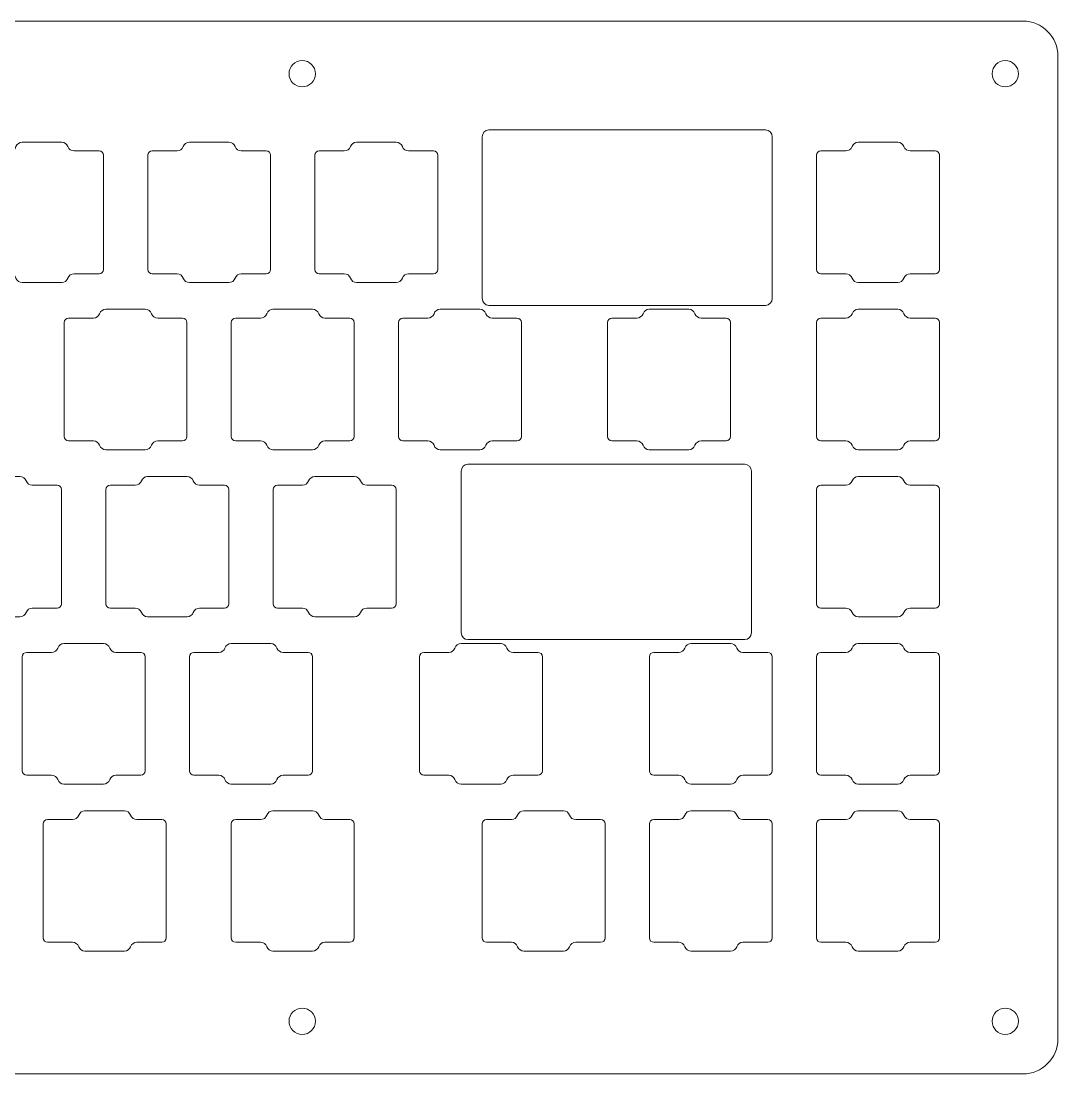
# Model space of a CAD drawing. Header units: inches. Extents: x -33 to 93, y -21 to 51.
# Drawn here: x -3.89 to 7.92, y 8.87 to 20.87 of the extents above; entities that cross this region are included whole.
import ezdxf

# ---------------------------------------------------------------- set-up
doc = ezdxf.new("R2010")
doc.units = ezdxf.units.IN
doc.header["$MEASUREMENT"] = 0
doc.layers.add('Layer 1', color=7, linetype='Continuous')

# ---------------------------------------------------------------- blocks, each defined once
blk = doc.blocks.new('block 413')
at = {"layer": 'Layer 1', "lineweight": 0}
blk.add_open_spline([(7.522, 20.867), (7.743, 20.867), (7.922, 20.688), (7.922, 20.467), (7.922, 20.467), (7.922, 9.268), (7.922, 9.268), (7.922, 9.047), (7.743, 8.868), (7.522, 8.868), (7.522, 8.868), (-32.926, 8.868), (-32.926, 8.868), (-33.146, 8.868), (-33.326, 9.047), (-33.326, 9.268), (-33.326, 9.268), (-33.326, 20.467), (-33.326, 20.467), (-33.326, 20.688), (-33.146, 20.867), (-32.926, 20.867), (-32.926, 20.867), (-13.502, 20.867), (-13.502, 20.867), (-13.447, 20.867), (-13.402, 20.822), (-13.402, 20.767), (-13.402, 20.767), (-13.402, 19.867), (-13.402, 19.867), (-13.402, 19.812), (-13.357, 19.767), (-13.302, 19.767), (-13.302, 19.767), (-12.102, 19.767), (-12.102, 19.767), (-12.047, 19.767), (-12.002, 19.812), (-12.002, 19.867), (-12.002, 19.867), (-12.002, 20.767), (-12.002, 20.767), (-12.002, 20.822), (-11.957, 20.867), (-11.902, 20.867), (-11.902, 20.867), (7.522, 20.867), (7.522, 20.867)], degree=3, knots=[0, 0, 0, 0, 1, 1, 1, 2, 2, 2, 3, 3, 3, 4, 4, 4, 5, 5, 5, 6, 6, 6, 7, 7, 7, 8, 8, 8, 9, 9, 9, 10, 10, 10, 11, 11, 11, 12, 12, 12, 13, 13, 13, 14, 14, 14, 15, 15, 15, 16, 16, 16, 16], dxfattribs=at)
blk = doc.blocks.new('block 422')
at = {"layer": 'Layer 1', "lineweight": 0}
blk.add_open_spline([(-0.538, 9.468), (-0.538, 9.55), (-0.605, 9.618), (-0.688, 9.618), (-0.77, 9.618), (-0.838, 9.55), (-0.838, 9.468), (-0.838, 9.385), (-0.77, 9.318), (-0.688, 9.318), (-0.605, 9.318), (-0.538, 9.385), (-0.538, 9.468), (-0.538, 9.468), (-0.538, 9.468), (-0.538, 9.468)], degree=3, knots=[0, 0, 0, 0, 1, 1, 1, 2, 2, 2, 3, 3, 3, 4, 4, 4, 5, 5, 5, 5], dxfattribs=at)
blk = doc.blocks.new('block 423')
at = {"layer": 'Layer 1', "lineweight": 0}
blk.add_open_spline([(7.472, 9.468), (7.472, 9.55), (7.405, 9.618), (7.322, 9.618), (7.239, 9.618), (7.172, 9.55), (7.172, 9.468), (7.172, 9.385), (7.239, 9.318), (7.322, 9.318), (7.405, 9.318), (7.472, 9.385), (7.472, 9.468), (7.472, 9.468), (7.472, 9.468), (7.472, 9.468)], degree=3, knots=[0, 0, 0, 0, 1, 1, 1, 2, 2, 2, 3, 3, 3, 4, 4, 4, 5, 5, 5, 5], dxfattribs=at)
blk = doc.blocks.new('block 424')
at = {"layer": 'Layer 1', "lineweight": 0}
blk.add_open_spline([(7.472, 20.267), (7.472, 20.35), (7.405, 20.417), (7.322, 20.417), (7.239, 20.417), (7.172, 20.35), (7.172, 20.267), (7.172, 20.184), (7.239, 20.117), (7.322, 20.117), (7.405, 20.117), (7.472, 20.184), (7.472, 20.267), (7.472, 20.267), (7.472, 20.267), (7.472, 20.267)], degree=3, knots=[0, 0, 0, 0, 1, 1, 1, 2, 2, 2, 3, 3, 3, 4, 4, 4, 5, 5, 5, 5], dxfattribs=at)
blk = doc.blocks.new('block 425')
at = {"layer": 'Layer 1', "lineweight": 0}
blk.add_open_spline([(-0.538, 20.267), (-0.538, 20.35), (-0.605, 20.417), (-0.688, 20.417), (-0.77, 20.417), (-0.838, 20.35), (-0.838, 20.267), (-0.838, 20.184), (-0.77, 20.117), (-0.688, 20.117), (-0.605, 20.117), (-0.538, 20.184), (-0.538, 20.267), (-0.538, 20.267), (-0.538, 20.267), (-0.538, 20.267)], degree=3, knots=[0, 0, 0, 0, 1, 1, 1, 2, 2, 2, 3, 3, 3, 4, 4, 4, 5, 5, 5, 5], dxfattribs=at)
blk = doc.blocks.new('block 438')
at = {"layer": 'Layer 1', "lineweight": 0}
blk.add_open_spline([(-3.428, 17.887), (-3.396, 17.887), (-3.368, 17.907), (-3.357, 17.937), (-3.347, 17.967), (-3.318, 17.987), (-3.287, 17.987), (-3.287, 17.987), (-3.003, 17.987), (-3.003, 17.987), (-2.975, 17.987), (-2.953, 18.01), (-2.953, 18.037), (-2.953, 18.037), (-2.953, 19.337), (-2.953, 19.337), (-2.953, 19.365), (-2.975, 19.387), (-3.003, 19.387), (-3.003, 19.387), (-3.287, 19.387), (-3.287, 19.387), (-3.318, 19.387), (-3.347, 19.407), (-3.357, 19.437), (-3.368, 19.467), (-3.396, 19.487), (-3.428, 19.487), (-3.428, 19.487), (-3.878, 19.487), (-3.878, 19.487), (-3.91, 19.487), (-3.938, 19.467), (-3.949, 19.437), (-3.959, 19.407), (-3.988, 19.387), (-4.019, 19.387), (-4.019, 19.387), (-4.303, 19.387), (-4.303, 19.387), (-4.331, 19.387), (-4.353, 19.365), (-4.353, 19.337), (-4.353, 19.337), (-4.353, 18.037), (-4.353, 18.037), (-4.353, 18.01), (-4.331, 17.987), (-4.303, 17.987), (-4.303, 17.987), (-4.019, 17.987), (-4.019, 17.987), (-3.988, 17.987), (-3.959, 17.967), (-3.949, 17.937), (-3.938, 17.907), (-3.91, 17.887), (-3.878, 17.887), (-3.878, 17.887), (-3.428, 17.887), (-3.428, 17.887)], degree=3, knots=[0, 0, 0, 0, 1, 1, 1, 2, 2, 2, 3, 3, 3, 4, 4, 4, 5, 5, 5, 6, 6, 6, 7, 7, 7, 8, 8, 8, 9, 9, 9, 10, 10, 10, 11, 11, 11, 12, 12, 12, 13, 13, 13, 14, 14, 14, 15, 15, 15, 16, 16, 16, 17, 17, 17, 18, 18, 18, 19, 19, 19, 20, 20, 20, 20], dxfattribs=at)
blk = doc.blocks.new('block 446')
at = {"layer": 'Layer 1', "lineweight": 0}
blk.add_open_spline([(-3.904, 14.077), (-3.872, 14.077), (-3.844, 14.097), (-3.834, 14.127), (-3.823, 14.157), (-3.795, 14.177), (-3.763, 14.177), (-3.763, 14.177), (-3.479, 14.177), (-3.479, 14.177), (-3.452, 14.177), (-3.429, 14.2), (-3.429, 14.227), (-3.429, 14.227), (-3.429, 15.527), (-3.429, 15.527), (-3.429, 15.555), (-3.452, 15.577), (-3.479, 15.577), (-3.479, 15.577), (-3.763, 15.577), (-3.763, 15.577), (-3.795, 15.577), (-3.823, 15.597), (-3.834, 15.627), (-3.844, 15.657), (-3.872, 15.677), (-3.904, 15.677), (-3.904, 15.677), (-4.354, 15.677), (-4.354, 15.677), (-4.386, 15.677), (-4.414, 15.657), (-4.425, 15.627), (-4.436, 15.597), (-4.464, 15.577), (-4.496, 15.577), (-4.496, 15.577), (-4.779, 15.577), (-4.779, 15.577), (-4.807, 15.577), (-4.829, 15.555), (-4.829, 15.527), (-4.829, 15.527), (-4.829, 14.227), (-4.829, 14.227), (-4.829, 14.2), (-4.807, 14.177), (-4.779, 14.177), (-4.779, 14.177), (-4.496, 14.177), (-4.496, 14.177), (-4.464, 14.177), (-4.436, 14.157), (-4.425, 14.127), (-4.414, 14.097), (-4.386, 14.077), (-4.354, 14.077), (-4.354, 14.077), (-3.904, 14.077), (-3.904, 14.077)], degree=3, knots=[0, 0, 0, 0, 1, 1, 1, 2, 2, 2, 3, 3, 3, 4, 4, 4, 5, 5, 5, 6, 6, 6, 7, 7, 7, 8, 8, 8, 9, 9, 9, 10, 10, 10, 11, 11, 11, 12, 12, 12, 13, 13, 13, 14, 14, 14, 15, 15, 15, 16, 16, 16, 17, 17, 17, 18, 18, 18, 19, 19, 19, 20, 20, 20, 20], dxfattribs=at)
blk = doc.blocks.new('block 450')
at = {"layer": 'Layer 1', "lineweight": 0}
blk.add_open_spline([(-2.952, 12.172), (-2.92, 12.172), (-2.892, 12.192), (-2.881, 12.222), (-2.87, 12.252), (-2.842, 12.272), (-2.81, 12.272), (-2.81, 12.272), (-2.527, 12.272), (-2.527, 12.272), (-2.499, 12.272), (-2.477, 12.295), (-2.477, 12.322), (-2.477, 12.322), (-2.477, 13.622), (-2.477, 13.622), (-2.477, 13.65), (-2.499, 13.672), (-2.527, 13.672), (-2.527, 13.672), (-2.81, 13.672), (-2.81, 13.672), (-2.842, 13.672), (-2.87, 13.692), (-2.881, 13.722), (-2.892, 13.752), (-2.92, 13.772), (-2.952, 13.772), (-2.952, 13.772), (-3.402, 13.772), (-3.402, 13.772), (-3.434, 13.772), (-3.462, 13.752), (-3.473, 13.722), (-3.483, 13.692), (-3.511, 13.672), (-3.543, 13.672), (-3.543, 13.672), (-3.827, 13.672), (-3.827, 13.672), (-3.854, 13.672), (-3.877, 13.65), (-3.877, 13.622), (-3.877, 13.622), (-3.877, 12.322), (-3.877, 12.322), (-3.877, 12.295), (-3.854, 12.272), (-3.827, 12.272), (-3.827, 12.272), (-3.543, 12.272), (-3.543, 12.272), (-3.511, 12.272), (-3.483, 12.252), (-3.473, 12.222), (-3.462, 12.192), (-3.434, 12.172), (-3.402, 12.172), (-3.402, 12.172), (-2.952, 12.172), (-2.952, 12.172)], degree=3, knots=[0, 0, 0, 0, 1, 1, 1, 2, 2, 2, 3, 3, 3, 4, 4, 4, 5, 5, 5, 6, 6, 6, 7, 7, 7, 8, 8, 8, 9, 9, 9, 10, 10, 10, 11, 11, 11, 12, 12, 12, 13, 13, 13, 14, 14, 14, 15, 15, 15, 16, 16, 16, 17, 17, 17, 18, 18, 18, 19, 19, 19, 20, 20, 20, 20], dxfattribs=at)
blk = doc.blocks.new('block 453')
at = {"layer": 'Layer 1', "lineweight": 0}
blk.add_open_spline([(1.199, 13.817), (1.157, 13.817), (1.124, 13.853), (1.124, 13.898), (1.124, 13.898), (1.124, 15.736), (1.124, 15.736), (1.124, 15.781), (1.157, 15.817), (1.199, 15.817), (1.199, 15.817), (4.354, 15.817), (4.354, 15.817), (4.395, 15.817), (4.429, 15.781), (4.429, 15.736), (4.429, 15.736), (4.429, 13.898), (4.429, 13.898), (4.429, 13.853), (4.395, 13.817), (4.354, 13.817), (4.354, 13.817), (1.199, 13.817), (1.199, 13.817)], degree=3, knots=[0, 0, 0, 0, 1, 1, 1, 2, 2, 2, 3, 3, 3, 4, 4, 4, 5, 5, 5, 6, 6, 6, 7, 7, 7, 8, 8, 8, 8], dxfattribs=at)
blk = doc.blocks.new('block 454')
at = {"layer": 'Layer 1', "lineweight": 0}
blk.add_open_spline([(1.437, 17.627), (1.396, 17.627), (1.362, 17.663), (1.362, 17.708), (1.362, 17.708), (1.362, 19.546), (1.362, 19.546), (1.362, 19.591), (1.396, 19.627), (1.437, 19.627), (1.437, 19.627), (4.592, 19.627), (4.592, 19.627), (4.633, 19.627), (4.667, 19.591), (4.667, 19.546), (4.667, 19.546), (4.667, 17.708), (4.667, 17.708), (4.667, 17.663), (4.633, 17.627), (4.592, 17.627), (4.592, 17.627), (1.437, 17.627), (1.437, 17.627)], degree=3, knots=[0, 0, 0, 0, 1, 1, 1, 2, 2, 2, 3, 3, 3, 4, 4, 4, 5, 5, 5, 6, 6, 6, 7, 7, 7, 8, 8, 8, 8], dxfattribs=at)
blk = doc.blocks.new('block 408')
at = {"layer": 'Layer 1', "lineweight": 0}
for points in [[(-1.523, 17.887), (-1.491, 17.887), (-1.463, 17.907), (-1.452, 17.937), (-1.442, 17.967), (-1.413, 17.987), (-1.382, 17.987), (-1.382, 17.987), (-1.098, 17.987), (-1.098, 17.987), (-1.07, 17.987), (-1.048, 18.01), (-1.048, 18.037), (-1.048, 18.037), (-1.048, 19.337), (-1.048, 19.337), (-1.048, 19.365), (-1.07, 19.387), (-1.098, 19.387), (-1.098, 19.387), (-1.382, 19.387), (-1.382, 19.387), (-1.413, 19.387), (-1.442, 19.407), (-1.452, 19.437), (-1.463, 19.467), (-1.491, 19.487), (-1.523, 19.487), (-1.523, 19.487), (-1.973, 19.487), (-1.973, 19.487), (-2.005, 19.487), (-2.033, 19.467), (-2.044, 19.437), (-2.054, 19.407), (-2.083, 19.387), (-2.114, 19.387), (-2.114, 19.387), (-2.398, 19.387), (-2.398, 19.387), (-2.426, 19.387), (-2.448, 19.365), (-2.448, 19.337), (-2.448, 19.337), (-2.448, 18.037), (-2.448, 18.037), (-2.448, 18.01), (-2.426, 17.987), (-2.398, 17.987), (-2.398, 17.987), (-2.114, 17.987), (-2.114, 17.987), (-2.083, 17.987), (-2.054, 17.967), (-2.044, 17.937), (-2.033, 17.907), (-2.005, 17.887), (-1.973, 17.887), (-1.973, 17.887), (-1.523, 17.887), (-1.523, 17.887)], [(0.382, 17.887), (0.414, 17.887), (0.442, 17.907), (0.453, 17.937), (0.463, 17.967), (0.492, 17.987), (0.523, 17.987), (0.523, 17.987), (0.807, 17.987), (0.807, 17.987), (0.835, 17.987), (0.857, 18.01), (0.857, 18.037), (0.857, 18.037), (0.857, 19.337), (0.857, 19.337), (0.857, 19.365), (0.835, 19.387), (0.807, 19.387), (0.807, 19.387), (0.523, 19.387), (0.523, 19.387), (0.492, 19.387), (0.463, 19.407), (0.453, 19.437), (0.442, 19.467), (0.414, 19.487), (0.382, 19.487), (0.382, 19.487), (-0.068, 19.487), (-0.068, 19.487), (-0.1, 19.487), (-0.128, 19.467), (-0.139, 19.437), (-0.149, 19.407), (-0.178, 19.387), (-0.209, 19.387), (-0.209, 19.387), (-0.493, 19.387), (-0.493, 19.387), (-0.521, 19.387), (-0.543, 19.365), (-0.543, 19.337), (-0.543, 19.337), (-0.543, 18.037), (-0.543, 18.037), (-0.543, 18.01), (-0.521, 17.987), (-0.493, 17.987), (-0.493, 17.987), (-0.209, 17.987), (-0.209, 17.987), (-0.178, 17.987), (-0.149, 17.967), (-0.139, 17.937), (-0.128, 17.907), (-0.1, 17.887), (-0.068, 17.887), (-0.068, 17.887), (0.382, 17.887), (0.382, 17.887)], [(6.097, 17.887), (6.129, 17.887), (6.157, 17.907), (6.168, 17.937), (6.178, 17.967), (6.207, 17.987), (6.238, 17.987), (6.238, 17.987), (6.522, 17.987), (6.522, 17.987), (6.55, 17.987), (6.572, 18.01), (6.572, 18.037), (6.572, 18.037), (6.572, 19.337), (6.572, 19.337), (6.572, 19.365), (6.55, 19.387), (6.522, 19.387), (6.522, 19.387), (6.238, 19.387), (6.238, 19.387), (6.207, 19.387), (6.178, 19.407), (6.168, 19.437), (6.157, 19.467), (6.129, 19.487), (6.097, 19.487), (6.097, 19.487), (5.647, 19.487), (5.647, 19.487), (5.615, 19.487), (5.587, 19.467), (5.576, 19.437), (5.566, 19.407), (5.537, 19.387), (5.506, 19.387), (5.506, 19.387), (5.222, 19.387), (5.222, 19.387), (5.194, 19.387), (5.172, 19.365), (5.172, 19.337), (5.172, 19.337), (5.172, 18.037), (5.172, 18.037), (5.172, 18.01), (5.194, 17.987), (5.222, 17.987), (5.222, 17.987), (5.506, 17.987), (5.506, 17.987), (5.537, 17.987), (5.566, 17.967), (5.576, 17.937), (5.587, 17.907), (5.615, 17.887), (5.647, 17.887), (5.647, 17.887), (6.097, 17.887), (6.097, 17.887)], [(-2.476, 15.982), (-2.444, 15.982), (-2.415, 16.002), (-2.405, 16.032), (-2.394, 16.062), (-2.366, 16.082), (-2.334, 16.082), (-2.334, 16.082), (-2.051, 16.082), (-2.051, 16.082), (-2.023, 16.082), (-2.001, 16.105), (-2.001, 16.132), (-2.001, 16.132), (-2.001, 17.432), (-2.001, 17.432), (-2.001, 17.46), (-2.023, 17.482), (-2.051, 17.482), (-2.051, 17.482), (-2.334, 17.482), (-2.334, 17.482), (-2.366, 17.482), (-2.394, 17.502), (-2.405, 17.532), (-2.415, 17.562), (-2.444, 17.582), (-2.476, 17.582), (-2.476, 17.582), (-2.926, 17.582), (-2.926, 17.582), (-2.957, 17.582), (-2.986, 17.562), (-2.996, 17.532), (-3.007, 17.502), (-3.035, 17.482), (-3.067, 17.482), (-3.067, 17.482), (-3.351, 17.482), (-3.351, 17.482), (-3.378, 17.482), (-3.401, 17.46), (-3.401, 17.432), (-3.401, 17.432), (-3.401, 16.132), (-3.401, 16.132), (-3.401, 16.105), (-3.378, 16.082), (-3.351, 16.082), (-3.351, 16.082), (-3.067, 16.082), (-3.067, 16.082), (-3.035, 16.082), (-3.007, 16.062), (-2.996, 16.032), (-2.986, 16.002), (-2.957, 15.982), (-2.926, 15.982), (-2.926, 15.982), (-2.476, 15.982), (-2.476, 15.982)], [(-0.571, 15.982), (-0.539, 15.982), (-0.51, 16.002), (-0.5, 16.032), (-0.489, 16.062), (-0.461, 16.082), (-0.429, 16.082), (-0.429, 16.082), (-0.146, 16.082), (-0.146, 16.082), (-0.118, 16.082), (-0.096, 16.105), (-0.096, 16.132), (-0.096, 16.132), (-0.096, 17.432), (-0.096, 17.432), (-0.096, 17.46), (-0.118, 17.482), (-0.146, 17.482), (-0.146, 17.482), (-0.429, 17.482), (-0.429, 17.482), (-0.461, 17.482), (-0.489, 17.502), (-0.5, 17.532), (-0.51, 17.562), (-0.539, 17.582), (-0.571, 17.582), (-0.571, 17.582), (-1.021, 17.582), (-1.021, 17.582), (-1.052, 17.582), (-1.081, 17.562), (-1.091, 17.532), (-1.102, 17.502), (-1.13, 17.482), (-1.162, 17.482), (-1.162, 17.482), (-1.446, 17.482), (-1.446, 17.482), (-1.473, 17.482), (-1.496, 17.46), (-1.496, 17.432), (-1.496, 17.432), (-1.496, 16.132), (-1.496, 16.132), (-1.496, 16.105), (-1.473, 16.082), (-1.446, 16.082), (-1.446, 16.082), (-1.162, 16.082), (-1.162, 16.082), (-1.13, 16.082), (-1.102, 16.062), (-1.091, 16.032), (-1.081, 16.002), (-1.052, 15.982), (-1.021, 15.982), (-1.021, 15.982), (-0.571, 15.982), (-0.571, 15.982)], [(1.334, 15.982), (1.366, 15.982), (1.395, 16.002), (1.405, 16.032), (1.416, 16.062), (1.444, 16.082), (1.476, 16.082), (1.476, 16.082), (1.759, 16.082), (1.759, 16.082), (1.787, 16.082), (1.809, 16.105), (1.809, 16.132), (1.809, 16.132), (1.809, 17.432), (1.809, 17.432), (1.809, 17.46), (1.787, 17.482), (1.759, 17.482), (1.759, 17.482), (1.476, 17.482), (1.476, 17.482), (1.444, 17.482), (1.416, 17.502), (1.405, 17.532), (1.395, 17.562), (1.366, 17.582), (1.334, 17.582), (1.334, 17.582), (0.884, 17.582), (0.884, 17.582), (0.853, 17.582), (0.824, 17.562), (0.814, 17.532), (0.803, 17.502), (0.775, 17.482), (0.743, 17.482), (0.743, 17.482), (0.459, 17.482), (0.459, 17.482), (0.432, 17.482), (0.409, 17.46), (0.409, 17.432), (0.409, 17.432), (0.409, 16.132), (0.409, 16.132), (0.409, 16.105), (0.432, 16.082), (0.459, 16.082), (0.459, 16.082), (0.743, 16.082), (0.743, 16.082), (0.775, 16.082), (0.803, 16.062), (0.814, 16.032), (0.824, 16.002), (0.853, 15.982), (0.884, 15.982), (0.884, 15.982), (1.334, 15.982), (1.334, 15.982)], [(3.716, 15.982), (3.748, 15.982), (3.776, 16.002), (3.786, 16.032), (3.797, 16.062), (3.825, 16.082), (3.857, 16.082), (3.857, 16.082), (4.141, 16.082), (4.141, 16.082), (4.168, 16.082), (4.191, 16.105), (4.191, 16.132), (4.191, 16.132), (4.191, 17.432), (4.191, 17.432), (4.191, 17.46), (4.168, 17.482), (4.141, 17.482), (4.141, 17.482), (3.857, 17.482), (3.857, 17.482), (3.825, 17.482), (3.797, 17.502), (3.786, 17.532), (3.776, 17.562), (3.748, 17.582), (3.716, 17.582), (3.716, 17.582), (3.266, 17.582), (3.266, 17.582), (3.234, 17.582), (3.206, 17.562), (3.195, 17.532), (3.184, 17.502), (3.156, 17.482), (3.124, 17.482), (3.124, 17.482), (2.841, 17.482), (2.841, 17.482), (2.813, 17.482), (2.791, 17.46), (2.791, 17.432), (2.791, 17.432), (2.791, 16.132), (2.791, 16.132), (2.791, 16.105), (2.813, 16.082), (2.841, 16.082), (2.841, 16.082), (3.124, 16.082), (3.124, 16.082), (3.156, 16.082), (3.184, 16.062), (3.195, 16.032), (3.206, 16.002), (3.234, 15.982), (3.266, 15.982), (3.266, 15.982), (3.716, 15.982), (3.716, 15.982)], [(6.097, 15.982), (6.129, 15.982), (6.157, 16.002), (6.168, 16.032), (6.178, 16.062), (6.207, 16.082), (6.238, 16.082), (6.238, 16.082), (6.522, 16.082), (6.522, 16.082), (6.55, 16.082), (6.572, 16.105), (6.572, 16.132), (6.572, 16.132), (6.572, 17.432), (6.572, 17.432), (6.572, 17.46), (6.55, 17.482), (6.522, 17.482), (6.522, 17.482), (6.238, 17.482), (6.238, 17.482), (6.207, 17.482), (6.178, 17.502), (6.168, 17.532), (6.157, 17.562), (6.129, 17.582), (6.097, 17.582), (6.097, 17.582), (5.647, 17.582), (5.647, 17.582), (5.615, 17.582), (5.587, 17.562), (5.576, 17.532), (5.566, 17.502), (5.537, 17.482), (5.506, 17.482), (5.506, 17.482), (5.222, 17.482), (5.222, 17.482), (5.194, 17.482), (5.172, 17.46), (5.172, 17.432), (5.172, 17.432), (5.172, 16.132), (5.172, 16.132), (5.172, 16.105), (5.194, 16.082), (5.222, 16.082), (5.222, 16.082), (5.506, 16.082), (5.506, 16.082), (5.537, 16.082), (5.566, 16.062), (5.576, 16.032), (5.587, 16.002), (5.615, 15.982), (5.647, 15.982), (5.647, 15.982), (6.097, 15.982), (6.097, 15.982)], [(-1.999, 14.077), (-1.967, 14.077), (-1.939, 14.097), (-1.929, 14.127), (-1.918, 14.157), (-1.89, 14.177), (-1.858, 14.177), (-1.858, 14.177), (-1.574, 14.177), (-1.574, 14.177), (-1.547, 14.177), (-1.524, 14.2), (-1.524, 14.227), (-1.524, 14.227), (-1.524, 15.527), (-1.524, 15.527), (-1.524, 15.555), (-1.547, 15.577), (-1.574, 15.577), (-1.574, 15.577), (-1.858, 15.577), (-1.858, 15.577), (-1.89, 15.577), (-1.918, 15.597), (-1.929, 15.627), (-1.939, 15.657), (-1.967, 15.677), (-1.999, 15.677), (-1.999, 15.677), (-2.449, 15.677), (-2.449, 15.677), (-2.481, 15.677), (-2.509, 15.657), (-2.52, 15.627), (-2.531, 15.597), (-2.559, 15.577), (-2.591, 15.577), (-2.591, 15.577), (-2.874, 15.577), (-2.874, 15.577), (-2.902, 15.577), (-2.924, 15.555), (-2.924, 15.527), (-2.924, 15.527), (-2.924, 14.227), (-2.924, 14.227), (-2.924, 14.2), (-2.902, 14.177), (-2.874, 14.177), (-2.874, 14.177), (-2.591, 14.177), (-2.591, 14.177), (-2.559, 14.177), (-2.531, 14.157), (-2.52, 14.127), (-2.509, 14.097), (-2.481, 14.077), (-2.449, 14.077), (-2.449, 14.077), (-1.999, 14.077), (-1.999, 14.077)], [(-0.094, 14.077), (-0.062, 14.077), (-0.034, 14.097), (-0.024, 14.127), (-0.013, 14.157), (0.015, 14.177), (0.047, 14.177), (0.047, 14.177), (0.331, 14.177), (0.331, 14.177), (0.358, 14.177), (0.381, 14.2), (0.381, 14.227), (0.381, 14.227), (0.381, 15.527), (0.381, 15.527), (0.381, 15.555), (0.358, 15.577), (0.331, 15.577), (0.331, 15.577), (0.047, 15.577), (0.047, 15.577), (0.015, 15.577), (-0.013, 15.597), (-0.024, 15.627), (-0.034, 15.657), (-0.062, 15.677), (-0.094, 15.677), (-0.094, 15.677), (-0.544, 15.677), (-0.544, 15.677), (-0.576, 15.677), (-0.604, 15.657), (-0.615, 15.627), (-0.626, 15.597), (-0.654, 15.577), (-0.686, 15.577), (-0.686, 15.577), (-0.969, 15.577), (-0.969, 15.577), (-0.997, 15.577), (-1.019, 15.555), (-1.019, 15.527), (-1.019, 15.527), (-1.019, 14.227), (-1.019, 14.227), (-1.019, 14.2), (-0.997, 14.177), (-0.969, 14.177), (-0.969, 14.177), (-0.686, 14.177), (-0.686, 14.177), (-0.654, 14.177), (-0.626, 14.157), (-0.615, 14.127), (-0.604, 14.097), (-0.576, 14.077), (-0.544, 14.077), (-0.544, 14.077), (-0.094, 14.077), (-0.094, 14.077)], [(6.097, 14.077), (6.129, 14.077), (6.157, 14.097), (6.168, 14.127), (6.178, 14.157), (6.207, 14.177), (6.238, 14.177), (6.238, 14.177), (6.522, 14.177), (6.522, 14.177), (6.55, 14.177), (6.572, 14.2), (6.572, 14.227), (6.572, 14.227), (6.572, 15.527), (6.572, 15.527), (6.572, 15.555), (6.55, 15.577), (6.522, 15.577), (6.522, 15.577), (6.238, 15.577), (6.238, 15.577), (6.207, 15.577), (6.178, 15.597), (6.168, 15.627), (6.157, 15.657), (6.129, 15.677), (6.097, 15.677), (6.097, 15.677), (5.647, 15.677), (5.647, 15.677), (5.615, 15.677), (5.587, 15.657), (5.576, 15.627), (5.566, 15.597), (5.537, 15.577), (5.506, 15.577), (5.506, 15.577), (5.222, 15.577), (5.222, 15.577), (5.194, 15.577), (5.172, 15.555), (5.172, 15.527), (5.172, 15.527), (5.172, 14.227), (5.172, 14.227), (5.172, 14.2), (5.194, 14.177), (5.222, 14.177), (5.222, 14.177), (5.506, 14.177), (5.506, 14.177), (5.537, 14.177), (5.566, 14.157), (5.576, 14.127), (5.587, 14.097), (5.615, 14.077), (5.647, 14.077), (5.647, 14.077), (6.097, 14.077), (6.097, 14.077)], [(-1.047, 12.172), (-1.015, 12.172), (-0.987, 12.192), (-0.976, 12.222), (-0.965, 12.252), (-0.937, 12.272), (-0.905, 12.272), (-0.905, 12.272), (-0.622, 12.272), (-0.622, 12.272), (-0.594, 12.272), (-0.572, 12.295), (-0.572, 12.322), (-0.572, 12.322), (-0.572, 13.622), (-0.572, 13.622), (-0.572, 13.65), (-0.594, 13.672), (-0.622, 13.672), (-0.622, 13.672), (-0.905, 13.672), (-0.905, 13.672), (-0.937, 13.672), (-0.965, 13.692), (-0.976, 13.722), (-0.987, 13.752), (-1.015, 13.772), (-1.047, 13.772), (-1.047, 13.772), (-1.497, 13.772), (-1.497, 13.772), (-1.529, 13.772), (-1.557, 13.752), (-1.568, 13.722), (-1.578, 13.692), (-1.606, 13.672), (-1.638, 13.672), (-1.638, 13.672), (-1.922, 13.672), (-1.922, 13.672), (-1.949, 13.672), (-1.972, 13.65), (-1.972, 13.622), (-1.972, 13.622), (-1.972, 12.322), (-1.972, 12.322), (-1.972, 12.295), (-1.949, 12.272), (-1.922, 12.272), (-1.922, 12.272), (-1.638, 12.272), (-1.638, 12.272), (-1.606, 12.272), (-1.578, 12.252), (-1.568, 12.222), (-1.557, 12.192), (-1.529, 12.172), (-1.497, 12.172), (-1.497, 12.172), (-1.047, 12.172), (-1.047, 12.172)], [(4.192, 12.172), (4.224, 12.172), (4.252, 12.192), (4.263, 12.222), (4.273, 12.252), (4.302, 12.272), (4.333, 12.272), (4.333, 12.272), (4.617, 12.272), (4.617, 12.272), (4.645, 12.272), (4.667, 12.295), (4.667, 12.322), (4.667, 12.322), (4.667, 13.622), (4.667, 13.622), (4.667, 13.65), (4.645, 13.672), (4.617, 13.672), (4.617, 13.672), (4.333, 13.672), (4.333, 13.672), (4.302, 13.672), (4.273, 13.692), (4.263, 13.722), (4.252, 13.752), (4.224, 13.772), (4.192, 13.772), (4.192, 13.772), (3.742, 13.772), (3.742, 13.772), (3.71, 13.772), (3.682, 13.752), (3.671, 13.722), (3.661, 13.692), (3.632, 13.672), (3.601, 13.672), (3.601, 13.672), (3.317, 13.672), (3.317, 13.672), (3.289, 13.672), (3.267, 13.65), (3.267, 13.622), (3.267, 13.622), (3.267, 12.322), (3.267, 12.322), (3.267, 12.295), (3.289, 12.272), (3.317, 12.272), (3.317, 12.272), (3.601, 12.272), (3.601, 12.272), (3.632, 12.272), (3.661, 12.252), (3.671, 12.222), (3.682, 12.192), (3.71, 12.172), (3.742, 12.172), (3.742, 12.172), (4.192, 12.172), (4.192, 12.172)], [(6.097, 12.172), (6.129, 12.172), (6.157, 12.192), (6.168, 12.222), (6.178, 12.252), (6.207, 12.272), (6.238, 12.272), (6.238, 12.272), (6.522, 12.272), (6.522, 12.272), (6.55, 12.272), (6.572, 12.295), (6.572, 12.322), (6.572, 12.322), (6.572, 13.622), (6.572, 13.622), (6.572, 13.65), (6.55, 13.672), (6.522, 13.672), (6.522, 13.672), (6.238, 13.672), (6.238, 13.672), (6.207, 13.672), (6.178, 13.692), (6.168, 13.722), (6.157, 13.752), (6.129, 13.772), (6.097, 13.772), (6.097, 13.772), (5.647, 13.772), (5.647, 13.772), (5.615, 13.772), (5.587, 13.752), (5.576, 13.722), (5.566, 13.692), (5.537, 13.672), (5.506, 13.672), (5.506, 13.672), (5.222, 13.672), (5.222, 13.672), (5.194, 13.672), (5.172, 13.65), (5.172, 13.622), (5.172, 13.622), (5.172, 12.322), (5.172, 12.322), (5.172, 12.295), (5.194, 12.272), (5.222, 12.272), (5.222, 12.272), (5.506, 12.272), (5.506, 12.272), (5.537, 12.272), (5.566, 12.252), (5.576, 12.222), (5.587, 12.192), (5.615, 12.172), (5.647, 12.172), (5.647, 12.172), (6.097, 12.172), (6.097, 12.172)], [(-2.714, 10.268), (-2.682, 10.268), (-2.654, 10.288), (-2.643, 10.318), (-2.632, 10.348), (-2.604, 10.368), (-2.572, 10.368), (-2.572, 10.368), (-2.289, 10.368), (-2.289, 10.368), (-2.261, 10.368), (-2.239, 10.39), (-2.239, 10.418), (-2.239, 10.418), (-2.239, 11.717), (-2.239, 11.717), (-2.239, 11.745), (-2.261, 11.767), (-2.289, 11.767), (-2.289, 11.767), (-2.572, 11.767), (-2.572, 11.767), (-2.604, 11.767), (-2.632, 11.787), (-2.643, 11.817), (-2.654, 11.847), (-2.682, 11.867), (-2.714, 11.867), (-2.714, 11.867), (-3.164, 11.867), (-3.164, 11.867), (-3.195, 11.867), (-3.224, 11.847), (-3.234, 11.817), (-3.245, 11.787), (-3.273, 11.767), (-3.305, 11.767), (-3.305, 11.767), (-3.589, 11.767), (-3.589, 11.767), (-3.616, 11.767), (-3.639, 11.745), (-3.639, 11.717), (-3.639, 11.717), (-3.639, 10.418), (-3.639, 10.418), (-3.639, 10.39), (-3.616, 10.368), (-3.589, 10.368), (-3.589, 10.368), (-3.305, 10.368), (-3.305, 10.368), (-3.273, 10.368), (-3.245, 10.348), (-3.234, 10.318), (-3.224, 10.288), (-3.195, 10.268), (-3.164, 10.268), (-3.164, 10.268), (-2.714, 10.268), (-2.714, 10.268)], [(-0.571, 10.268), (-0.539, 10.268), (-0.51, 10.288), (-0.5, 10.318), (-0.489, 10.348), (-0.461, 10.368), (-0.429, 10.368), (-0.429, 10.368), (-0.146, 10.368), (-0.146, 10.368), (-0.118, 10.368), (-0.096, 10.39), (-0.096, 10.418), (-0.096, 10.418), (-0.096, 11.717), (-0.096, 11.717), (-0.096, 11.745), (-0.118, 11.767), (-0.146, 11.767), (-0.146, 11.767), (-0.429, 11.767), (-0.429, 11.767), (-0.461, 11.767), (-0.489, 11.787), (-0.5, 11.817), (-0.51, 11.847), (-0.539, 11.867), (-0.571, 11.867), (-0.571, 11.867), (-1.021, 11.867), (-1.021, 11.867), (-1.052, 11.867), (-1.081, 11.847), (-1.091, 11.817), (-1.102, 11.787), (-1.13, 11.767), (-1.162, 11.767), (-1.162, 11.767), (-1.446, 11.767), (-1.446, 11.767), (-1.473, 11.767), (-1.496, 11.745), (-1.496, 11.717), (-1.496, 11.717), (-1.496, 10.418), (-1.496, 10.418), (-1.496, 10.39), (-1.473, 10.368), (-1.446, 10.368), (-1.446, 10.368), (-1.162, 10.368), (-1.162, 10.368), (-1.13, 10.368), (-1.102, 10.348), (-1.091, 10.318), (-1.081, 10.288), (-1.052, 10.268), (-1.021, 10.268), (-1.021, 10.268), (-0.571, 10.268), (-0.571, 10.268)], [(2.287, 10.268), (2.319, 10.268), (2.347, 10.288), (2.358, 10.318), (2.368, 10.348), (2.397, 10.368), (2.428, 10.368), (2.428, 10.368), (2.712, 10.368), (2.712, 10.368), (2.74, 10.368), (2.762, 10.39), (2.762, 10.418), (2.762, 10.418), (2.762, 11.717), (2.762, 11.717), (2.762, 11.745), (2.74, 11.767), (2.712, 11.767), (2.712, 11.767), (2.428, 11.767), (2.428, 11.767), (2.397, 11.767), (2.368, 11.787), (2.358, 11.817), (2.347, 11.847), (2.319, 11.867), (2.287, 11.867), (2.287, 11.867), (1.837, 11.867), (1.837, 11.867), (1.805, 11.867), (1.777, 11.847), (1.766, 11.817), (1.756, 11.787), (1.727, 11.767), (1.696, 11.767), (1.696, 11.767), (1.412, 11.767), (1.412, 11.767), (1.384, 11.767), (1.362, 11.745), (1.362, 11.717), (1.362, 11.717), (1.362, 10.418), (1.362, 10.418), (1.362, 10.39), (1.384, 10.368), (1.412, 10.368), (1.412, 10.368), (1.696, 10.368), (1.696, 10.368), (1.727, 10.368), (1.756, 10.348), (1.766, 10.318), (1.777, 10.288), (1.805, 10.268), (1.837, 10.268), (1.837, 10.268), (2.287, 10.268), (2.287, 10.268)], [(4.192, 10.268), (4.224, 10.268), (4.252, 10.288), (4.263, 10.318), (4.273, 10.348), (4.302, 10.368), (4.333, 10.368), (4.333, 10.368), (4.617, 10.368), (4.617, 10.368), (4.645, 10.368), (4.667, 10.39), (4.667, 10.418), (4.667, 10.418), (4.667, 11.717), (4.667, 11.717), (4.667, 11.745), (4.645, 11.767), (4.617, 11.767), (4.617, 11.767), (4.333, 11.767), (4.333, 11.767), (4.302, 11.767), (4.273, 11.787), (4.263, 11.817), (4.252, 11.847), (4.224, 11.867), (4.192, 11.867), (4.192, 11.867), (3.742, 11.867), (3.742, 11.867), (3.71, 11.867), (3.682, 11.847), (3.671, 11.817), (3.661, 11.787), (3.632, 11.767), (3.601, 11.767), (3.601, 11.767), (3.317, 11.767), (3.317, 11.767), (3.289, 11.767), (3.267, 11.745), (3.267, 11.717), (3.267, 11.717), (3.267, 10.418), (3.267, 10.418), (3.267, 10.39), (3.289, 10.368), (3.317, 10.368), (3.317, 10.368), (3.601, 10.368), (3.601, 10.368), (3.632, 10.368), (3.661, 10.348), (3.671, 10.318), (3.682, 10.288), (3.71, 10.268), (3.742, 10.268), (3.742, 10.268), (4.192, 10.268), (4.192, 10.268)], [(6.097, 10.268), (6.129, 10.268), (6.157, 10.288), (6.168, 10.318), (6.178, 10.348), (6.207, 10.368), (6.238, 10.368), (6.238, 10.368), (6.522, 10.368), (6.522, 10.368), (6.55, 10.368), (6.572, 10.39), (6.572, 10.418), (6.572, 10.418), (6.572, 11.717), (6.572, 11.717), (6.572, 11.745), (6.55, 11.767), (6.522, 11.767), (6.522, 11.767), (6.238, 11.767), (6.238, 11.767), (6.207, 11.767), (6.178, 11.787), (6.168, 11.817), (6.157, 11.847), (6.129, 11.867), (6.097, 11.867), (6.097, 11.867), (5.647, 11.867), (5.647, 11.867), (5.615, 11.867), (5.587, 11.847), (5.576, 11.817), (5.566, 11.787), (5.537, 11.767), (5.506, 11.767), (5.506, 11.767), (5.222, 11.767), (5.222, 11.767), (5.194, 11.767), (5.172, 11.745), (5.172, 11.717), (5.172, 11.717), (5.172, 10.418), (5.172, 10.418), (5.172, 10.39), (5.194, 10.368), (5.222, 10.368), (5.222, 10.368), (5.506, 10.368), (5.506, 10.368), (5.537, 10.368), (5.566, 10.348), (5.576, 10.318), (5.587, 10.288), (5.615, 10.268), (5.647, 10.268), (5.647, 10.268), (6.097, 10.268), (6.097, 10.268)]]:
    blk.add_open_spline(points, degree=3, knots=[0, 0, 0, 0, 1, 1, 1, 2, 2, 2, 3, 3, 3, 4, 4, 4, 5, 5, 5, 6, 6, 6, 7, 7, 7, 8, 8, 8, 9, 9, 9, 10, 10, 10, 11, 11, 11, 12, 12, 12, 13, 13, 13, 14, 14, 14, 15, 15, 15, 16, 16, 16, 17, 17, 17, 18, 18, 18, 19, 19, 19, 20, 20, 20, 20], dxfattribs=at)
at = {"layer": 'Layer 1'}
for name in ['block 413', 'block 425', 'block 424', 'block 454', 'block 438', 'block 453', 'block 446', 'block 450', 'block 422', 'block 423']:
    blk.add_blockref(name, (0, 0), dxfattribs=at)

msp = doc.modelspace()

# ---------------------------------------------------------------- linework, layer by layer
at = {"layer": 'Layer 1', "lineweight": 0}
msp.add_open_spline([(1.573, 12.172), (1.604, 12.172), (1.633, 12.192), (1.643, 12.222), (1.654, 12.252), (1.682, 12.272), (1.714, 12.272), (1.714, 12.272), (1.998, 12.272), (1.998, 12.272), (2.025, 12.272), (2.048, 12.295), (2.048, 12.322), (2.048, 12.322), (2.048, 13.622), (2.048, 13.622), (2.048, 13.65), (2.025, 13.672), (1.998, 13.672), (1.998, 13.672), (1.714, 13.672), (1.714, 13.672), (1.682, 13.672), (1.654, 13.692), (1.643, 13.722), (1.633, 13.752), (1.604, 13.772), (1.573, 13.772), (1.573, 13.772), (1.123, 13.772), (1.123, 13.772), (1.091, 13.772), (1.062, 13.752), (1.052, 13.722), (1.041, 13.692), (1.013, 13.672), (0.981, 13.672), (0.981, 13.672), (0.698, 13.672), (0.698, 13.672), (0.67, 13.672), (0.648, 13.65), (0.648, 13.622), (0.648, 13.622), (0.648, 12.322), (0.648, 12.322), (0.648, 12.295), (0.67, 12.272), (0.698, 12.272), (0.698, 12.272), (0.981, 12.272), (0.981, 12.272), (1.013, 12.272), (1.041, 12.252), (1.052, 12.222), (1.062, 12.192), (1.091, 12.172), (1.123, 12.172), (1.123, 12.172), (1.573, 12.172), (1.573, 12.172)], degree=3, knots=[0, 0, 0, 0, 1, 1, 1, 2, 2, 2, 3, 3, 3, 4, 4, 4, 5, 5, 5, 6, 6, 6, 7, 7, 7, 8, 8, 8, 9, 9, 9, 10, 10, 10, 11, 11, 11, 12, 12, 12, 13, 13, 13, 14, 14, 14, 15, 15, 15, 16, 16, 16, 17, 17, 17, 18, 18, 18, 19, 19, 19, 20, 20, 20, 20], dxfattribs=at)

# ---------------------------------------------------------------- block references
at = {"layer": 'Layer 1'}
msp.add_blockref('block 408', (0, 0), dxfattribs=at)

doc.saveas('drawing.dxf')
